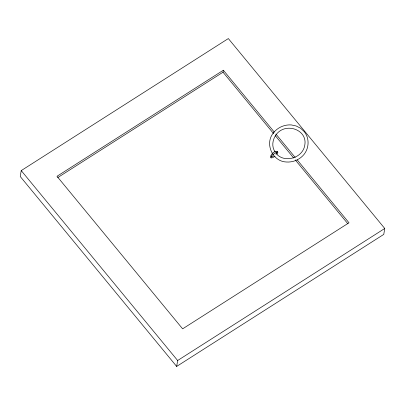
<?xml version="1.0" encoding="UTF-8"?>
<svg xmlns="http://www.w3.org/2000/svg" width="405" height="405" viewBox="0 0 405 405"><rect width="100%" height="100%" fill="white"/><g stroke="black" fill="none" stroke-linecap="round" stroke-linejoin="round"><path stroke-width="0.61" d="M21.232 170.601L20.25 176.524L176.661 366.434L383.768 234.399L384.75 228.476L228.339 38.566L21.232 170.601L177.643 360.516L176.661 366.434M57.728 177.587L223.023 72.206L223.352 70.232L274.332 132.131M273.583 132.673C264.354 143.34 272.297 161.499 286.381 162L286.467 162.01C293.185 162.466 299.872 159.555 304.115 154.33L304.165 154.254C309.223 147.769 309.531 138.065 304.211 131.625M276.124 134.693C272.383 139.887 271.436 146.731 275.132 151.921M277.192 154.087L277.855 152.72L277.617 151.754M275.891 154.133L276.878 152.746L276.99 151.966M273.638 132.602C277.881 127.372 284.563 124.467 291.281 124.922L296.217 125.985L300.556 128.223L304.094 131.483M276.068 134.769C285.216 121.94 307.37 129.403 304.859 144.691C303.249 158.102 284.143 163.676 276.033 153.384M274.954 156.335C265.705 162.43 272.965 148.782 277.703 151.84M223.352 70.232L56.989 176.297L182.63 328.845L348.994 222.785L297.209 159.914M177.643 360.516L384.75 228.476M273.481 156.163L271.112 157.049M275.937 134.08L295.204 157.474M223.023 72.206L273.603 133.62M275.208 135.569L293.671 157.985M295.275 159.935L347.865 223.783M277.005 152.083C277.263 151.612 270.641 155.388 271.132 157.074"/></g></svg>
